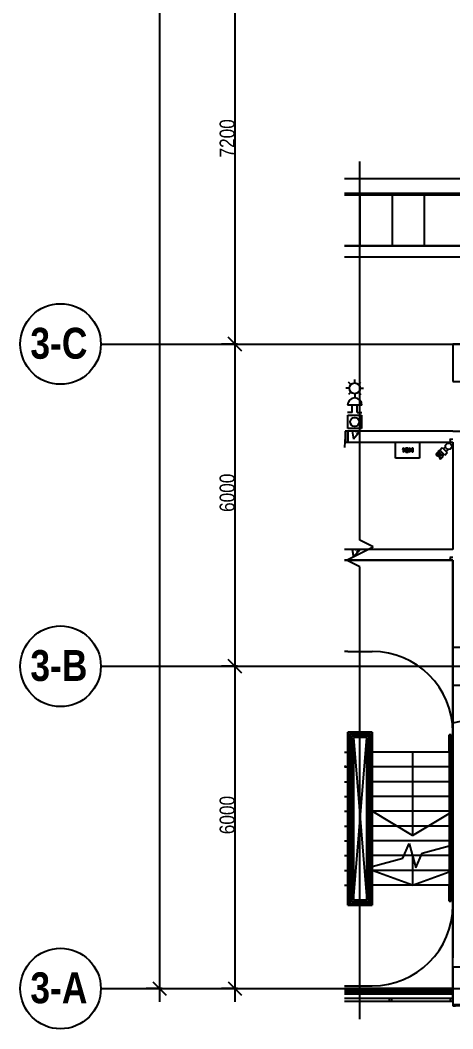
# Model space of a CAD drawing. Header units: millimetres. Extents: x -145636 to 131102, y -135903 to -7470.
# Drawn here: x 12322 to 20370, y -119948 to -101169 of the extents above; entities that cross this region are included whole.
import ezdxf

# ---------------------------------------------------------------- set-up
doc = ezdxf.new("R2010")
doc.units = ezdxf.units.MM
doc.layers.add('M_ARCHI', color=8, linetype='Continuous')
doc.styles.add('Arial Narrow', font='ARIALN.TTF', dxfattribs={"height": 100})
doc.styles.add('Arial Narrow_B', font='ARIALNB.TTF', dxfattribs={"height": 150})

# ---------------------------------------------------------------- blocks, each defined once
blk = doc.blocks.new('RF Archi 21.10.2024')
at = {"layer": 'M_ARCHI'}
h = blk.add_hatch(color=8, dxfattribs=at)
h.paths.add_polyline_path([(-146209, -125688), (-146231, -125668), (-146251, -125663), (-146271, -125668), (-146285, -125683), (-146291, -125703), (-146285, -125723), (-146266, -125744)])
h.paths.add_polyline_path([(-146220, -125688), (-146266, -125733), (-146278, -125719), (-146283, -125703), (-146278, -125687), (-146267, -125675), (-146251, -125671), (-146235, -125675), (-146228, -125680)])
h.paths.add_polyline_path([(-146259, -125638), (-146266, -125631), (-146291, -125655), (-146301, -125646), (-146295, -125601), (-146306, -125591), (-146311, -125635), (-146322, -125631), (-146333, -125633), (-146342, -125640), (-146346, -125649), (-146346, -125661), (-146340, -125670), (-146316, -125694)])
h.paths.add_polyline_path([(-146298, -125662), (-146316, -125680), (-146336, -125660), (-146346, -125661), (-146336, -125657), (-146347, -125655), (-146336, -125654), (-146332, -125646), (-146323, -125642), (-146314, -125646)])
at = {"layer": 'M_ARCHI', "color": 8}
for p, q in [((-151492, -32153), (-151492, -135853)), ((-150092, -116153), (-150092, -123853)), ((-147766, -127253), (-147766, -120202)), ((-138611, -120528), (-148051, -120528)), ((-138611, -120798), (-148051, -120798)), ((-148051, -120828), (-138611, -120828)), ((-148051, -121778), (-138611, -121778)), ((-138611, -121778), (-148051, -121778)), ((-148051, -121978), (-138811, -121978)), ((-150092, -123353), (-150092, -129853)), ((-152583, -123603), (-121725, -123603)), ((-150040, -123603), (-150342, -123603)), ((-150040, -123603), (-150342, -123603)), ((-145636, -123603), (-146036, -123603)), ((-146036, -123603), (-146036, -124303)), ((-147941, -124349), (-147976, -124314)), ((-147861, -124316), (-147861, -124266)), ((-147782, -124349), (-147746, -124314)), ((-146036, -124303), (-145636, -124303)), ((-147974, -124428), (-148024, -124428)), ((-147749, -124428), (-147699, -124428)), ((-147941, -124508), (-147976, -124543)), ((-147861, -124541), (-147861, -124591)), ((-147782, -124508), (-147746, -124543)), ((-147726, -124743), (-147996, -124743)), ((-147906, -124878), (-147996, -124878)), ((-147906, -124878), (-147906, -124743)), ((-147816, -124878), (-147816, -124743)), ((-147816, -124878), (-147726, -124878)), ((-147986, -125178), (-147986, -124928)), ((-147986, -124928), (-147736, -124928)), ((-147736, -124928), (-147736, -125178)), ((-147986, -125228), (-148036, -125228)), ((-148036, -125228), (-148036, -125428)), ((-147736, -125178), (-147986, -125178)), ((-146036, -125228), (-147986, -125228)), ((-147986, -125228), (-147986, -125428)), ((-147986, -125428), (-147986, -125228)), ((-146036, -125228), (-145836, -125228)), ((-148036, -125428), (-147986, -125428)), ((-147986, -125428), (-146036, -125428)), ((-147103, -125728), (-147103, -125428)), ((-147103, -125428), (-146653, -125428)), ((-146653, -125428), (-146653, -125728)), ((-146036, -125428), (-146036, -127428)), ((-146974, -125558), (-146974, -125567)), ((-146955, -125617), (-146955, -125556)), ((-146945, -125617), (-146955, -125617)), ((-146951, -125537), (-146945, -125537)), ((-146945, -125537), (-146945, -125617)), ((-146921, -125592), (-146911, -125591)), ((-146870, -125562), (-146860, -125560)), ((-146843, -125617), (-146843, -125537)), ((-146843, -125537), (-146833, -125537)), ((-146833, -125617), (-146843, -125617)), ((-146833, -125537), (-146833, -125570)), ((-146833, -125570), (-146791, -125570)), ((-146833, -125579), (-146833, -125617)), ((-146791, -125579), (-146833, -125579)), ((-146791, -125570), (-146791, -125537)), ((-146791, -125537), (-146781, -125537)), ((-146791, -125617), (-146791, -125579)), ((-146781, -125617), (-146791, -125617)), ((-146781, -125537), (-146781, -125617)), ((-146306, -125591), (-146311, -125635)), ((-146306, -125591), (-146311, -125635)), ((-146295, -125601), (-146306, -125591)), ((-146295, -125601), (-146306, -125591)), ((-146301, -125646), (-146295, -125601)), ((-146295, -125601), (-146301, -125646)), ((-146266, -125631), (-146291, -125655)), ((-146291, -125655), (-146266, -125631)), ((-146278, -125578), (-146232, -125532)), ((-146186, -125670), (-146278, -125578)), ((-146259, -125638), (-146266, -125631)), ((-146266, -125631), (-146259, -125638)), ((-146232, -125532), (-146140, -125624)), ((-146173, -125518), (-146210, -125554)), ((-146186, -125670), (-146140, -125624)), ((-146125, -125566), (-146162, -125602)), ((-146653, -125728), (-147103, -125728)), ((-146340, -125670), (-146316, -125694)), ((-146316, -125694), (-146340, -125670)), ((-146316, -125680), (-146336, -125660)), ((-146316, -125680), (-146336, -125660)), ((-146316, -125694), (-146259, -125638)), ((-146259, -125638), (-146316, -125694)), ((-146298, -125662), (-146316, -125680)), ((-146316, -125680), (-146298, -125662)), ((-146314, -125646), (-146298, -125662)), ((-146298, -125662), (-146314, -125646)), ((-146291, -125655), (-146301, -125646)), ((-146291, -125655), (-146301, -125646)), ((-146279, -125731), (-146266, -125744)), ((-146266, -125744), (-146279, -125731)), ((-146266, -125733), (-146273, -125725)), ((-146266, -125733), (-146273, -125725)), ((-146220, -125688), (-146266, -125733)), ((-146266, -125744), (-146209, -125688)), ((-146266, -125733), (-146220, -125688)), ((-146266, -125744), (-146209, -125688)), ((-146228, -125680), (-146220, -125688)), ((-146220, -125688), (-146228, -125680)), ((-146209, -125688), (-146222, -125674)), ((-146209, -125688), (-146222, -125674)), ((-147516, -127378), (-147766, -127253)), ((-146036, -127428), (-148051, -127428)), ((-148016, -127628), (-147516, -127378)), ((-148051, -127628), (-146036, -127628)), ((-148051, -127628), (-146036, -127628)), ((-146036, -127628), (-148051, -127628)), ((-147766, -127753), (-148016, -127628)), ((-146036, -127628), (-146036, -135034)), ((-146036, -131228), (-146036, -127628)), ((-147766, -136174), (-147766, -127753)), ((-150092, -129353), (-150092, -135853)), ((-147986, -129328), (-147536, -129328)), ((-145636, -129253), (-146036, -129253)), ((-146036, -129253), (-146036, -129953)), ((-152583, -129603), (-121725, -129603)), ((-150040, -129603), (-150342, -129603)), ((-150040, -129603), (-150342, -129603)), ((-146036, -129953), (-145636, -129953)), ((-147986, -130828), (-147536, -130828)), ((-147986, -131203), (-147986, -130828)), ((-147986, -130828), (-147986, -131203)), ((-147761, -130828), (-147986, -130828)), ((-147956, -130858), (-147761, -130858)), ((-147956, -131203), (-147956, -130858)), ((-147951, -130863), (-147951, -131203)), ((-147761, -130863), (-147951, -130863)), ((-147951, -130863), (-147951, -131203)), ((-147761, -130863), (-147951, -130863)), ((-147761, -130928), (-147761, -130828)), ((-147761, -130828), (-147761, -130928)), ((-147536, -130828), (-147761, -130828)), ((-147566, -130858), (-147761, -130858)), ((-147761, -130858), (-147761, -130898)), ((-147761, -130858), (-147761, -130898)), ((-147761, -130858), (-147566, -130858)), ((-147761, -130896), (-147761, -130861)), ((-147761, -130861), (-147761, -130896)), ((-147761, -130893), (-147761, -130863)), ((-147761, -130863), (-147761, -130893)), ((-147761, -130893), (-147761, -130863)), ((-147761, -130863), (-147761, -130893)), ((-147566, -130934), (-147566, -130858)), ((-147566, -130858), (-147566, -130928)), ((-147536, -130828), (-147536, -131228)), ((-147536, -130928), (-147536, -130828)), ((-146106, -130878), (-146066, -130878)), ((-146106, -131203), (-146106, -130878)), ((-146066, -130878), (-146106, -130878)), ((-146106, -130878), (-146106, -130928)), ((-146066, -131203), (-146066, -130878)), ((-146066, -130878), (-146066, -130928)), ((-147921, -130893), (-147921, -131203)), ((-147761, -130893), (-147921, -130893)), ((-147921, -130893), (-147921, -131203)), ((-147761, -130893), (-147921, -130893)), ((-147916, -130898), (-147761, -130898)), ((-147916, -131203), (-147916, -130898)), ((-147886, -130928), (-147886, -131203)), ((-147761, -130928), (-147886, -130928)), ((-147886, -133953), (-147636, -130928)), ((-147886, -130928), (-147636, -133953)), ((-147761, -130898), (-147606, -130898)), ((-147761, -130898), (-147606, -130898)), ((-147636, -130928), (-147761, -130928)), ((-147636, -133678), (-147636, -130928)), ((-147606, -130898), (-147606, -130934)), ((-147606, -130898), (-147606, -130928)), ((-147606, -130928), (-147606, -133329)), ((-147606, -130934), (-147606, -131751)), ((-147566, -130928), (-147566, -133329)), ((-147566, -131751), (-147566, -130934)), ((-147536, -133678), (-147536, -130928)), ((-146106, -130898), (-146106, -131203)), ((-146106, -130898), (-146106, -130934)), ((-146106, -130928), (-146106, -132946)), ((-146106, -130934), (-146106, -131214)), ((-146066, -131203), (-146066, -130898)), ((-146066, -130934), (-146066, -130898)), ((-146066, -130928), (-146066, -132936)), ((-146066, -131214), (-146066, -130934)), ((-148051, -131203), (-147986, -131203)), ((-147986, -131478), (-147986, -131203)), ((-147986, -131203), (-147986, -133953)), ((-147956, -133953), (-147956, -131203)), ((-147951, -131203), (-147951, -133953)), ((-147951, -131203), (-147951, -133953)), ((-147921, -131203), (-147921, -133953)), ((-147921, -131203), (-147921, -133953)), ((-147916, -133953), (-147916, -131203)), ((-147886, -131203), (-147886, -133953)), ((-147536, -131203), (-147536, -131478)), ((-146106, -131203), (-147536, -131203)), ((-147536, -131203), (-147536, -131478)), ((-146786, -131203), (-146786, -131478)), ((-146106, -131214), (-146106, -131751)), ((-146036, -131203), (-146066, -131203)), ((-146066, -131751), (-146066, -131214)), ((-146036, -131203), (-146036, -131478)), ((-146036, -131203), (-146036, -131478)), ((-148051, -131455), (-147986, -131478)), ((-148051, -131478), (-147986, -131478)), ((-147986, -131753), (-147986, -131478)), ((-147536, -131478), (-147536, -131753)), ((-146106, -131478), (-147536, -131478)), ((-147536, -131478), (-147536, -131753)), ((-146106, -131478), (-147536, -131478)), ((-146786, -131478), (-146786, -131753)), ((-146036, -131478), (-146066, -131478)), ((-146036, -131478), (-146066, -131478)), ((-146036, -131478), (-146036, -131753)), ((-146036, -131478), (-146036, -131753)), ((-148051, -131753), (-147986, -131753)), ((-147986, -132028), (-147986, -131753)), ((-147588, -131714), (-147584, -131714)), ((-147536, -131753), (-147536, -132028)), ((-146106, -131753), (-147536, -131753)), ((-147536, -131753), (-147536, -132028)), ((-146106, -131753), (-147536, -131753)), ((-146786, -131753), (-146786, -132028)), ((-146088, -131714), (-146084, -131714)), ((-146036, -131753), (-146066, -131753)), ((-146036, -131753), (-146066, -131753)), ((-146036, -131753), (-146036, -132028)), ((-146036, -131753), (-146036, -132028)), ((-148051, -132028), (-147986, -132028)), ((-147986, -132303), (-147986, -132028)), ((-147536, -132028), (-147536, -132303)), ((-146106, -132028), (-147536, -132028)), ((-147536, -132028), (-147536, -132303)), ((-146106, -132028), (-147536, -132028)), ((-146786, -132028), (-146786, -132303)), ((-146036, -132028), (-146066, -132028)), ((-146036, -132028), (-146066, -132028)), ((-146036, -132028), (-146036, -132303)), ((-146036, -132028), (-146036, -132303)), ((-148051, -132303), (-147986, -132303)), ((-147986, -132578), (-147986, -132303)), ((-147536, -132303), (-147536, -132578)), ((-146106, -132303), (-147536, -132303)), ((-147536, -132303), (-147536, -132578)), ((-146106, -132303), (-147536, -132303)), ((-146786, -132753), (-147536, -132303)), ((-146786, -132303), (-146786, -132578)), ((-146786, -132753), (-146106, -132345)), ((-146036, -132303), (-146066, -132303)), ((-146036, -132303), (-146066, -132303)), ((-146065, -132321), (-146036, -132303)), ((-146036, -132303), (-146036, -132578)), ((-146036, -132303), (-146036, -132578)), ((-148051, -132578), (-147986, -132578)), ((-147986, -132853), (-147986, -132578)), ((-147536, -132578), (-147536, -132853)), ((-146106, -132578), (-147536, -132578)), ((-147536, -132578), (-147536, -132853)), ((-146106, -132578), (-147536, -132578)), ((-146786, -132578), (-146786, -132753)), ((-146036, -132578), (-146066, -132578)), ((-146036, -132578), (-146066, -132578)), ((-146036, -132578), (-146036, -132853)), ((-146036, -132578), (-146036, -132853)), ((-148051, -132853), (-147986, -132853)), ((-147986, -133128), (-147986, -132853)), ((-147536, -132853), (-147536, -133128)), ((-146106, -132853), (-147536, -132853)), ((-147536, -132853), (-147536, -133128)), ((-146106, -132853), (-147536, -132853)), ((-146967, -133177), (-146847, -132902)), ((-146847, -132902), (-146725, -133355)), ((-146605, -133080), (-146036, -132928)), ((-146106, -132946), (-146066, -132936)), ((-146106, -132946), (-146106, -133678)), ((-146036, -132853), (-146066, -132853)), ((-146036, -132853), (-146066, -132853)), ((-146066, -132936), (-146066, -133678)), ((-146036, -132853), (-146036, -133128)), ((-146036, -132853), (-146036, -132928)), ((-148051, -133128), (-147986, -133128)), ((-147986, -133403), (-147986, -133128)), ((-147536, -133128), (-147536, -133403)), ((-146036, -133128), (-147536, -133128)), ((-147536, -133128), (-147536, -133329)), ((-146946, -133128), (-147536, -133128)), ((-146626, -133128), (-146786, -133128)), ((-146786, -133128), (-146786, -133403)), ((-146725, -133355), (-146605, -133080)), ((-146036, -133128), (-146036, -133403)), ((-147606, -133329), (-147566, -133329)), ((-147606, -133329), (-147606, -133678)), ((-147601, -133678), (-147601, -133329)), ((-147601, -133678), (-147601, -133329)), ((-147571, -133678), (-147571, -133329)), ((-147571, -133678), (-147571, -133329)), ((-147566, -133329), (-147566, -133678)), ((-147536, -133329), (-146967, -133177)), ((-148051, -133403), (-147986, -133403)), ((-147986, -133678), (-147986, -133403)), ((-147536, -133403), (-147536, -133678)), ((-146036, -133403), (-147536, -133403)), ((-146786, -133678), (-147536, -133403)), ((-146786, -133403), (-146786, -133678)), ((-146786, -133678), (-146036, -133403)), ((-146036, -133403), (-146036, -133678)), ((-148051, -133678), (-147986, -133678)), ((-147986, -134053), (-147986, -133678)), ((-147636, -133953), (-147636, -133678)), ((-147606, -133678), (-147606, -133983)), ((-147601, -133988), (-147601, -133678)), ((-147601, -133988), (-147601, -133678)), ((-147571, -134018), (-147571, -133678)), ((-147571, -134018), (-147571, -133678)), ((-147566, -133678), (-147566, -134023)), ((-147536, -133678), (-147536, -134053)), ((-146036, -133678), (-147536, -133678)), ((-147536, -134053), (-147536, -133678)), ((-146106, -133678), (-146066, -133678)), ((-146106, -133978), (-146106, -133678)), ((-146106, -133678), (-146106, -133978)), ((-146066, -133978), (-146066, -133678)), ((-146066, -133678), (-146066, -133978)), ((-146036, -135603), (-146036, -133678)), ((-147986, -133953), (-147986, -134053)), ((-147536, -134053), (-147986, -134053)), ((-147986, -134053), (-147536, -134053)), ((-147956, -134023), (-147956, -133953)), ((-147566, -134023), (-147956, -134023)), ((-147951, -133953), (-147951, -134018)), ((-147951, -133953), (-147951, -134018)), ((-147951, -134018), (-147571, -134018)), ((-147951, -134018), (-147571, -134018)), ((-147921, -133953), (-147921, -133988)), ((-147921, -133953), (-147921, -133988)), ((-147921, -133988), (-147601, -133988)), ((-147921, -133988), (-147601, -133988)), ((-147916, -133983), (-147916, -133953)), ((-147606, -133983), (-147916, -133983)), ((-147886, -133953), (-147636, -133953)), ((-146106, -133978), (-146066, -133978)), ((-146066, -133978), (-146106, -133978)), ((-146036, -135778), (-146036, -135034)), ((-145636, -135203), (-146036, -135203)), ((-146036, -135203), (-146036, -135903)), ((-147986, -135553), (-147536, -135553)), ((-152583, -135603), (-121725, -135603)), ((-151440, -135603), (-151742, -135603)), ((-150040, -135603), (-150342, -135603)), ((-148051, -135603), (-146036, -135603)), ((-146036, -135603), (-148051, -135603)), ((-146036, -135633), (-148051, -135633)), ((-146036, -135633), (-148051, -135633)), ((-148051, -135673), (-146036, -135673)), ((-146036, -135673), (-148051, -135673)), ((-148051, -135703), (-146036, -135703)), ((-146036, -135603), (-146036, -135703)), ((-146036, -135673), (-146036, -135633)), ((-146036, -135636), (-146036, -135671)), ((-146036, -135671), (-146036, -135636)), ((-146036, -135638), (-146036, -135668)), ((-146036, -135638), (-146036, -135668)), ((-146036, -135703), (-146036, -135928)), ((-146086, -135791), (-148051, -135791)), ((-148051, -135841), (-146086, -135841)), ((-147169, -135791), (-147219, -135791)), ((-147219, -135791), (-147219, -135841)), ((-147219, -135841), (-147169, -135841)), ((-147169, -135841), (-147169, -135791)), ((-146086, -135791), (-146086, -135841)), ((-146036, -135791), (-146086, -135791)), ((-146086, -135791), (-146086, -135841)), ((-146086, -135841), (-146036, -135841)), ((-146036, -135841), (-146036, -135791)), ((-146036, -135903), (-146036, -135928)), ((-146036, -135903), (-145986, -135903)), ((-146036, -135903), (-145636, -135903)), ((-145836, -135928), (-146036, -135928)), ((-146036, -135928), (-145986, -135928))]:
    blk.add_line(p, q, dxfattribs=at)
at = {"layer": 'M_ARCHI', "color": 8, "linetype": 'Continuous'}
for p, q in [((-147761, -120828), (-147761, -120798)), ((-147761, -121778), (-147761, -120840)), ((-147161, -120828), (-147161, -120798)), ((-147161, -121778), (-147161, -120840)), ((-146561, -120828), (-146561, -120798)), ((-146561, -121778), (-146561, -120840)), ((-147910, -125228), (-147883, -125374)), ((-147761, -125228), (-147883, -125374)), ((-147761, -125228), (-147844, -125239)), ((-147761, -125228), (-147828, -125279)), ((-147761, -125228), (-147761, -125228)), ((-146036, -125379), (-146091, -125375)), ((-146091, -125375), (-146081, -125428)), ((-147910, -127428), (-147883, -127574)), ((-147761, -127428), (-147883, -127574)), ((-147761, -127428), (-147844, -127439)), ((-147761, -127428), (-147828, -127479)), ((-146036, -127579), (-146091, -127575)), ((-146091, -127575), (-146081, -127628)), ((-146036, -130503), (-146036, -130503)), ((-146036, -130653), (-145890, -130626))]:
    blk.add_line(p, q, dxfattribs=at)
at = {"layer": 'M_ARCHI', "color": 8, "linetype": 'ByBlock', "lineweight": -2}
for p, q in [((-150217, -123478), (-149967, -123728)), ((-149967, -123728), (-150217, -123478)), ((-150217, -129478), (-149967, -129728)), ((-149967, -129728), (-150217, -129478)), ((-151617, -135478), (-151367, -135728)), ((-150217, -135478), (-149967, -135728))]:
    blk.add_line(p, q, dxfattribs=at)
at = {"layer": 'M_ARCHI', "color": 8}
for centre, radius in [((-153333, -123603), 750), ((-147861, -124428), 100), ((-147861, -125053), 83.3), ((-146114, -125507), 60), ((-153333, -129603), 750), ((-153333, -135603), 750)]:
    blk.add_circle(centre, radius, dxfattribs=at)
for centre, radius, start, end in [((-147861, -124743), 135, 0, 180), ((-149036, -125379), 1000, 351.4836, 0), ((-146992, -125513), 47.7, 291.9432, 330.2806), ((-147015, -125474), 102, 293.6395, 306.3605), ((-146324, -125654), 22.7, 56.6067, 225), ((-146324, -125654), 22.7, 56.6067, 225), ((-146323, -125655), 13, 45, 201.6586), ((-146323, -125655), 13, 45, 201.6586), ((-146251, -125703), 40, 45, 225), ((-146251, -125703), 40, 45, 225), ((-146251, -125703), 32, 45, 225), ((-146251, -125703), 32, 45, 225), ((-147986, -130828), 1500, 90, 92.478), ((-147536, -130828), 1500, 0, 90), ((-147536, -134053), 1500, 270, 0), ((-147986, -134053), 1500, 267.522, 270)]:
    blk.add_arc(centre, radius, start, end, dxfattribs=at)
for points, knots in [([(-146921, -125592), (-146920, -125596), (-146918, -125601), (-146914, -125609), (-146908, -125614), (-146899, -125618), (-146891, -125620), (-146883, -125619), (-146878, -125619), (-146874, -125617), (-146870, -125616), (-146866, -125613), (-146863, -125610), (-146861, -125607), (-146859, -125604), (-146858, -125600), (-146857, -125597), (-146858, -125593), (-146859, -125589), (-146860, -125585), (-146862, -125583), (-146864, -125581), (-146867, -125579), (-146871, -125576), (-146877, -125574), (-146884, -125572), (-146891, -125570), (-146897, -125569), (-146900, -125567), (-146902, -125566), (-146904, -125566), (-146904, -125565), (-146905, -125565), (-146905, -125564), (-146906, -125564), (-146906, -125562), (-146907, -125561), (-146907, -125560), (-146907, -125560), (-146907, -125559), (-146907, -125558), (-146907, -125557), (-146906, -125556), (-146906, -125555), (-146905, -125553), (-146905, -125552), (-146904, -125551), (-146903, -125550), (-146902, -125550), (-146901, -125549), (-146899, -125548), (-146896, -125547), (-146892, -125547), (-146887, -125547), (-146882, -125548), (-146879, -125549), (-146877, -125550), (-146875, -125551), (-146873, -125552), (-146873, -125553), (-146872, -125553), (-146872, -125554), (-146872, -125554), (-146872, -125555), (-146871, -125555), (-146871, -125557), (-146870, -125560), (-146870, -125562)], [0, 0, 0, 0, 0.0094441, 0.0188882, 0.0283323, 0.0377764, 0.0566646, 0.0661087, 0.0755528, 0.0849969, 0.094441, 0.1038851, 0.1133292, 0.1227733, 0.1322174, 0.1416615, 0.1511056, 0.1605497, 0.1699938, 0.1794379, 0.18416, 0.188882, 0.1983261, 0.2077702, 0.2266584, 0.2455466, 0.2644348, 0.283323, 0.3022112, 0.3116553, 0.3210994, 0.3305435, 0.3352656, 0.3399876, 0.3494317, 0.3588758, 0.3683199, 0.3777641, 0.3824861, 0.3872082, 0.3919302, 0.3966523, 0.4060964, 0.4155405, 0.4249846, 0.4344287, 0.4438728, 0.4533169, 0.462761, 0.4722051, 0.4816492, 0.4910933, 0.5099815, 0.5288697, 0.5477579, 0.5666461, 0.5760902, 0.5855343, 0.5949784, 0.6044225, 0.6091445, 0.6138666, 0.6185886, 0.6233107, 0.6280327, 0.6327548, 0.6421989, 0.6421989, 0.6421989, 0.6421989]), ([(-146911, -125591), (-146908, -125609), (-146878, -125612), (-146867, -125601), (-146868, -125588), (-146885, -125582), (-146903, -125578), (-146913, -125573), (-146918, -125561), (-146915, -125550), (-146909, -125541), (-146896, -125536), (-146878, -125537), (-146868, -125543), (-146863, -125549), (-146861, -125555), (-146860, -125560)], [0, 0, 0, 0, 0.0704694, 0.1354965, 0.1868985, 0.2416058, 0.294004, 0.3404298, 0.3786303, 0.4163415, 0.4561877, 0.5028762, 0.5508129, 0.5917383, 0.6203888, 0.6421989, 0.6421989, 0.6421989, 0.6421989]), ([(-147603, -130896), (-147603, -130895), (-147602, -130895), (-147601, -130894), (-147600, -130892), (-147598, -130891), (-147596, -130889), (-147595, -130887), (-147594, -130886), (-147592, -130885), (-147591, -130884), (-147590, -130882), (-147589, -130881), (-147587, -130880), (-147586, -130878), (-147585, -130877), (-147583, -130876), (-147582, -130875), (-147581, -130873), (-147580, -130872), (-147578, -130871), (-147577, -130870), (-147576, -130868), (-147575, -130867), (-147573, -130866), (-147572, -130865), (-147571, -130863), (-147570, -130862), (-147569, -130862), (-147569, -130861)], [0.1666667, 0.1666667, 0.1666667, 0.1666667, 0.2083333, 0.2291667, 0.25, 0.2916667, 0.3333333, 0.3541667, 0.375, 0.3958333, 0.4166667, 0.4375, 0.4583333, 0.4791667, 0.5, 0.5208333, 0.5416667, 0.5625, 0.5833333, 0.6041667, 0.625, 0.6458333, 0.6666667, 0.6875, 0.7083333, 0.75, 0.7708333, 0.7916667, 0.8333333, 0.8333333, 0.8333333, 0.8333333]), ([(-147569, -130861), (-147569, -130862), (-147570, -130862), (-147571, -130863), (-147572, -130865), (-147574, -130866), (-147576, -130868), (-147577, -130870), (-147578, -130871), (-147580, -130872), (-147581, -130873), (-147582, -130875), (-147583, -130876), (-147585, -130877), (-147586, -130878), (-147587, -130880), (-147589, -130881), (-147590, -130882), (-147591, -130884), (-147592, -130885), (-147594, -130886), (-147595, -130887), (-147596, -130888), (-147597, -130890), (-147599, -130891), (-147600, -130892), (-147601, -130894), (-147602, -130895), (-147603, -130895), (-147603, -130896)], [0.1666667, 0.1666667, 0.1666667, 0.1666667, 0.2083333, 0.2291667, 0.25, 0.2916667, 0.3333333, 0.3541667, 0.375, 0.3958333, 0.4166667, 0.4375, 0.4583333, 0.4791667, 0.5, 0.5208333, 0.5416667, 0.5625, 0.5833333, 0.6041667, 0.625, 0.6458333, 0.6666667, 0.6875, 0.7083333, 0.75, 0.7708333, 0.7916667, 0.8333333, 0.8333333, 0.8333333, 0.8333333])]:
    blk.add_open_spline(points, degree=3, knots=knots, dxfattribs=at)
blk.add_open_spline([(-146091, -130879), (-146089, -130879), (-146088, -130878), (-146086, -130878)], degree=3, dxfattribs=at)
at = {"layer": 'M_ARCHI', "color": 8, "linetype": 'Continuous', "style": 'Arial Narrow'}
for s, p in [('7200', (-150094, -120131)), ('6000', (-150094, -126730)), ('6000', (-150094, -132730))]:
    blk.add_text(s, height=280.1, rotation=90, dxfattribs=at).set_placement(p)
at = {"layer": 'M_ARCHI', "color": 8, "linetype": 'Continuous', "style": 'Arial Narrow_B'}
for s, p in [('3-C', (-153894, -123876)), ('3-B', (-153894, -129876)), ('3-A', (-153894, -135876))]:
    blk.add_text(s, height=575, dxfattribs=at).set_placement(p)

msp = doc.modelspace()

# ---------------------------------------------------------------- block references
at = {"layer": 'M_ARCHI', "color": 8, "linetype": 'Continuous'}
msp.add_blockref('RF Archi 21.10.2024', (166406, 16405), dxfattribs=at)

doc.saveas('drawing.dxf')
